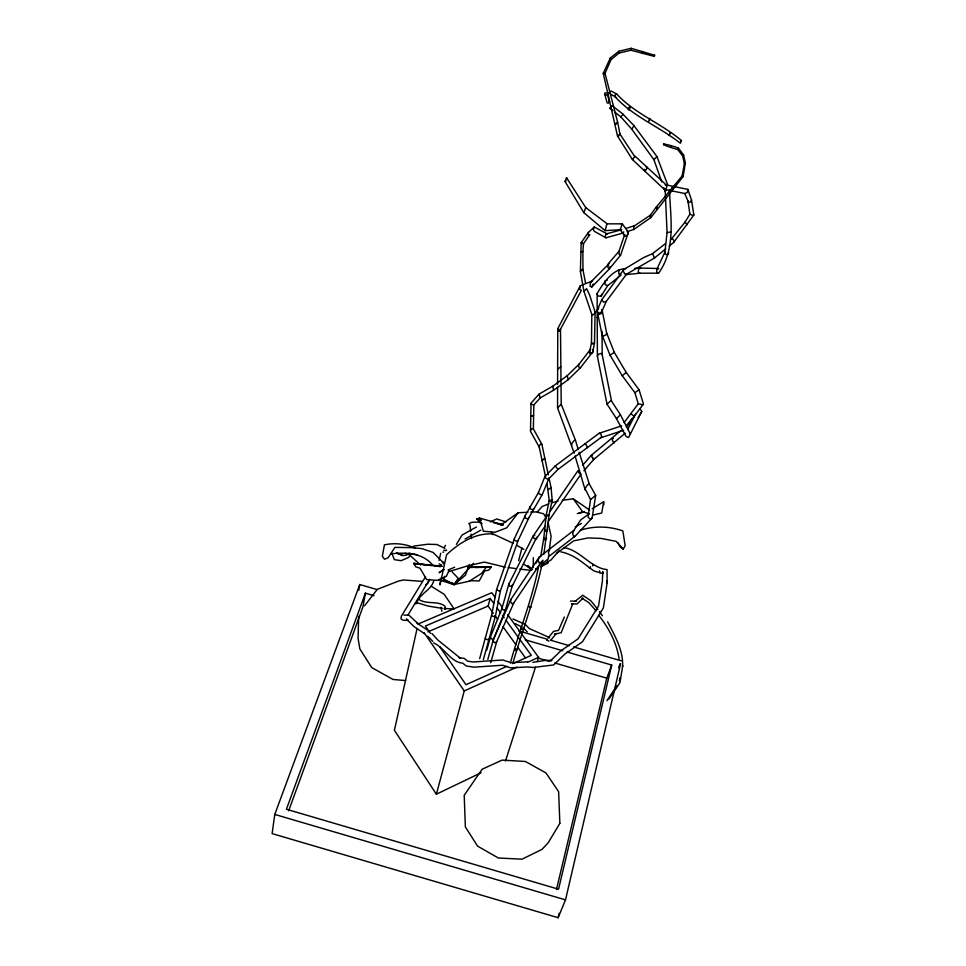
<?xml version="1.0" encoding="UTF-8"?>
<svg xmlns="http://www.w3.org/2000/svg" width="966" height="966" viewBox="0 0 966 966"><rect width="100%" height="100%" fill="white"/><g stroke="black" fill="none" stroke-linecap="round" stroke-linejoin="round"><path stroke-width="1.45" d="M574.251 453.211L557.563 407.93L557.599 387.354M557.599 384.408L557.768 328.669L580.252 285.803L592.593 280.901L590.6 282.205L590.021 286.081L591.651 287.156L609.172 269.091L620.595 255.181L628.383 232.359L622.333 223.834L607.216 223.846L585.758 207.605L566.511 177.72L565.05 181.523L583.826 212.665L605.127 230.645L620.148 229.703L622.333 223.834L621.283 224.148M640.072 408.872L641.774 411.419L628.54 437.55L626.04 436.403L616.501 418.664L607.059 404.223L597.386 356.309L597.133 293.555C603.315 283.135 612.432 268.874 625.92 268.62M650.203 217.29L650.891 217.579L683.071 176.609L685.377 162.94L683.566 154.971L678.398 148.027C659.79 141.495 658.124 144.248 677.77 149.513L682.721 156.118L684.375 163.773L682.153 175.957L656.011 207.388L649.961 215.756L650.504 215.116L650.891 217.579L633.829 229.437L627.115 231.671M583.887 291.201L586.652 288.701L589.634 295.077L595.104 311.873L594.501 342.882L592.653 352.518L590.673 353.713L589.767 351.479L591.482 342.338L591.82 314.433L583.887 291.201L580.397 271.531L581.194 242.611L588.451 232.42L594.271 226.974L607.336 234.001L606.105 233.953L605.235 236.32L605.936 237.829L623.082 233.011L623.77 231.804M533.196 567.694L533.341 557.672M545.512 476.649L539.257 447.173L530.515 431.319L531.034 403.088L539.113 394.08L552.878 386.134L567.223 375.726L579.069 364.158L590.637 349.137L589.248 351.684L590.141 353.918M548.314 474.789L541.866 444.263L533.365 428.844L533.836 404.959L540.127 397.968L553.542 390.264L568.237 379.638L580.481 367.732L592.073 352.747M358.688 616.223L358.06 638.285L359.847 648.923L371.765 667.627L393.077 679.472L405.648 680.559M433.71 642.97C444.577 647.775 450.41 662.012 462.762 663.219L466.252 665.997L474.016 667.168L502.634 665.236L510.483 667.856L527.557 666.963L533.135 667.482L553.687 664.934L564.844 654.115L582.462 641.774L603.388 607.892L607.107 582.836L607.046 569.614C590.141 567.766 580.59 550.137 563.83 547.625M663.787 187.573L665.272 191.763L667.059 232.613L664.922 252.114L656.832 269.309L656.699 272.183L658.558 273.173C676.321 248.745 670.356 217.652 669.486 189.565M442.839 552.166L443.732 552.021M604.788 94.475L606.37 95.163L607.421 94.173L609.437 101.659L608.339 103.205L607.131 102.903L604.788 94.475L604.873 93.062L606.491 92.881M618.977 269.852L618.747 273.764L621.078 275.105L607.711 285.634L600.973 296.333L597.978 295.946L597.133 293.555M588.451 232.42L587.98 234.279L588.801 235.644L589.791 234.617L583.512 243.661L582.86 251.486L582.969 269.864L585.517 282.905M443.72 550.318L444.626 550.342M631.112 49.242L631.196 48.3L654.61 55.279L654.236 56.354L630.967 50.208L619.158 53.009L611.08 59.542L605.018 73.368L617.842 123.044L620.136 135.059L619.894 133.972L617.528 136.073L632.428 159.535L664.27 189.36L684.749 193.514L687.273 192.5L687.84 189.384L665.176 184.735L666.938 185.52L666.371 188.382L664.27 189.36M540.67 556.851L543.846 537.76L546.188 515.083L549.243 500.569L547.046 483.785M543.846 554.267L549.002 515.24L552.178 500.255L551.127 487.951L548.942 477.711M593.704 458.21L593.559 459.647L583.923 470.732M592.653 352.518L592.967 349.547M548.555 556.187L548.193 559.036L541.25 564.349M549.28 550.475L551.103 536.082L548.181 523.161M440.858 578.223L440.001 584.925L446.582 554.738C459.176 542.964 474.994 532.882 492.901 533.908L513.2 543.29M595.104 311.873L594.923 313.31L592.895 314.892L591.82 314.433M642.885 51.427L642.342 53.48L642.583 52.43M580.252 285.803L579.769 289.389L581.387 290.38L559.555 330.952L557.865 330.746L557.768 328.669M377.09 589.574L359.763 584.527L274.767 814.435L272.134 833.61L558.119 917.7L565.508 899.877L620.558 663.763M681.465 140.577L680.378 143.246C659.21 126.558 632.984 116.657 614.811 96.443L615.318 94.511L616.646 93.968C634.855 113.795 661.058 123.201 681.465 140.577L680.668 141.253M619.46 680.74L619.882 677.77M606.612 332.872L606.358 334.61L603.557 336.011L602.096 335.154L597.423 312.066L599.234 314.493L602.072 313.081L602.023 309.76L606.612 332.872L614.267 352.3L626.173 372.417L639.081 389.805L643.453 404.03L626.294 426.875M649.587 119.808L649.804 118.42L648.56 121.752M595.684 495.389L590.552 499.567L588.04 517.221L590.467 519.237L592.11 518.042L595.684 495.389L589.332 484.051L579.093 452.245M557.563 407.93L561.21 404.247L560.509 329.008L559.555 330.952M567.223 375.726L568.237 379.638M592.243 508.623L603.641 501.752L601.709 513.043L593.547 514.914M358.724 590.419L359.763 584.527M539.113 394.08L540.127 397.968M539.185 557.116L510.954 599.331L493.433 639.42L493.083 641.364L495.111 642.776L496.705 641.69L513.791 602.905L541.298 562.055L539.426 563.444L538.11 560.389L539.185 557.116L573.659 530.467L572.717 533.715L573.828 537.06L575.446 535.889L592.11 518.042M601.999 331.217L602.204 354.764L611.563 401.18L620.413 414.716L616.501 418.664M374.035 595.684L365.39 593.16L362.902 606.95L288.677 810.8M654.236 56.354L654.598 54.965M583.826 212.665L585.758 207.605L586.205 208.487M609.486 93.412L609.848 91.504L611.2 91.058L616.646 93.968M552.878 386.134L553.542 390.264M479.667 658.643L491.622 615.076L496.584 589.634L514.262 538.907L525.19 515.675L538.46 492.515L544.969 476.48L555.257 465.926L599.089 433.299L621.597 425.885M483.326 659.693L495.437 616.042L500.448 590.733L518.114 540.465L529.066 517.402L542.349 494.411L548.7 478.895L557.986 469.416L600.514 437.864L601.673 436.704L600.792 433.891L599.089 433.299M445.628 550.596L446.594 550.197L445.652 550.451M510.954 599.331L510.446 601.697L512.197 603.907L513.791 602.905M417.119 628.383L394.406 730.296L436.366 794.209L481.092 772.74M612.408 105.982L622.587 113.771L633.974 125.616L632.368 128.393L631.619 128.985L620.824 116.874L615.197 112.43M439.059 560.437L440.701 553.252M558.119 917.7L559.145 913.305M567.054 652.014L611.707 665.055L558.553 889.215L286.431 809.254L365.39 593.16M556.476 889.493L606.769 678.168L611.707 665.055M510.374 662.918C519.394 630.303 532.363 598.968 538.738 565.617M512.765 663.63C522.642 629.047 536.033 595.624 542.844 560.171L542.023 561.246M634.928 156.854L619.894 133.972M663.847 143.729L663.485 144.876M417.312 600.876L416.805 602.832C419.691 593.486 431.416 590.202 433.734 580.771M518.645 560.715L521.942 547.951M436.366 794.209L464.26 690.932L424.086 632.694M493.324 613.289L488.12 606.044L490.185 598.413L425.39 626.04L430.474 633.37M486.792 650.058L490.438 636.98L502.103 608L508.804 584.14L533.099 536.13L546.273 516.919M487.806 659.392L493.433 639.42M580.397 271.531L582.353 269.212L582.969 269.864M490.716 662.724L496.705 641.69M536.758 537.168L512.077 586.447L509.71 586.169L508.804 584.14M512.077 586.447L512.632 584.575L505.351 610.138L493.614 639.094L491.308 638.924L490.438 636.98M532.834 662.326L545.235 660.418L551.888 660.358L550.318 660.937L560.642 650.999L578.091 638.828L598.558 605.899L602.361 581.278L602.748 571.558L603.207 573.587L594.295 571.087L590.081 568.25L590.552 566.692M592.653 565.919L593.112 564.373M669.136 246.137L673.64 242.478L674.123 240.92L672.698 238.795L671.358 239.037L684.966 222.192L689.893 214.235L687.997 200.964L688.613 202.57L690.775 201.87L691.475 199.841L687.84 189.384M505.496 761.039L535.418 667.301M537.229 661.613L538.593 657.351L507.681 614.666M633.648 226.382L650.504 215.116M620.595 255.181L619.073 254.215L618.965 251.329L624.76 234.327M549.594 549.304L548.41 552.697L549.4 556.042L575.446 535.889M469.259 564.542L465.395 575.229L454.08 584.672L438.673 579.721M628.383 232.359L627.357 235.173L625.123 236.392L620.148 229.703M610.126 266.495L609.172 269.091L607.976 267.485L608.182 263.875L618.965 251.329M594.271 226.974L593.305 229.534L594.211 231.248L605.936 237.829M444.722 576.243L443.322 579.926L454.165 584.515L469.355 581.206L481.551 573.442L486.731 566.788L491.247 567.151L488.711 570.145L484.594 570.991L479.184 580.964L469.44 580.687M605.127 230.645L606.805 224.184M618.566 667.82L620.172 663.63M579.069 364.158L578.465 365.679L579.346 367.889L580.481 367.732M409.862 554.87L408.835 557.358L401.119 560.666L394.406 559.664L391.58 552.806M536.239 563.118L537.253 560.642M665.767 248.866L654.501 257.994L626.463 274.235L606.237 301.477L601.697 311.933L598.823 313.334L596.988 310.81L601.721 299.762L623.831 269.466L643.73 257.511L652.545 253.635L665.477 243.601M597.386 356.309L598.232 354.341L601.214 353.387L602.204 354.764M564.337 616.996L558.577 630.375L553.53 631.353L548.29 637.862L549.618 637.645L529.332 628.564L525.383 624.519L512.934 618.952M630.967 50.208L631.196 48.3L618.844 51.258L610.319 58.008L603.255 73.331L617.528 136.073L618.675 136.363M449.444 569.517L446.401 576.291L437.224 580.349L426.682 579.612L420.041 568.189L415.815 566.849L413.605 563.42L440.496 566.511M626.173 372.417L622.261 375.75L610.041 355.186L602.096 335.154M600.973 296.333L601.975 294.183M639.081 389.805L634.855 392.655L622.261 375.75M614.267 352.3L610.041 355.186M591.651 287.156L593.245 283.956M665.272 191.763L665.96 190.399M530.708 416.358L533.606 415.501L532.556 415.718M627.646 429.532L635.737 413.702M641.774 411.419L638.2 417.638M607.059 404.223L610.741 400.624L611.563 401.18M429.713 579.6L427.793 583.247L425.632 585.046M546.587 538.026L545.633 539.825L543.943 539.656L543.846 537.76M668.774 252.863L667.748 254.734L665.369 254.263L664.922 252.114M623.831 269.466L623.07 270.818L624.688 273.764L626.463 274.235M444.481 547.01L445.435 545.331M547.662 529.501L546.708 531.167L544.993 531.083L544.884 529.356M618.083 542.82L619.894 546.575L623.215 549.062L625.147 545.754L622.865 530.926C609.075 526.072 594.223 525.794 580.252 530.237M596.988 310.81L598.715 307.852M407.749 615.39L429.689 579.298M611.611 106.127L610.572 107.902L609.582 107.987L612.951 110.655M456.423 544.341L462.026 535.092L476.431 526.989M425.547 576.702L401.361 616.223L400.95 618.783L403.064 620.22L408.304 620.438L406.42 619.001L413.931 626.548L424.485 633.66M669.897 133.646L670.513 132.68L669.052 135.445M443.201 578.888L454.165 584.515L458.186 578.284L452.173 571.993M573.357 531.215L580.614 519.998L588.922 513.936M626.644 425.475L632.162 418.52M616.912 685.739L606.95 700.652M673.64 242.478L693.866 214.935L691.475 199.841M608.894 699.07L619.943 682.733L622.72 665.659L622.551 666.504C623.529 650.48 614.738 635.628 607.602 621.766M550.391 510.905L578.066 470.551L578.972 472.929L581.037 474.065L548.507 521.242M545.222 525.987L536.215 539.064L533.944 538.424L533.099 536.13L534.838 535.357M560.835 366.73L557.72 369.217L557.624 368.251M624.133 422.553L638.285 403.703L634.855 392.655M527.955 512.258L518.199 512.741L506.776 527.786L495.051 532.254L483.362 531.215L479.45 517.981L476.781 519.08L482.07 523.729M364.532 605.839L377.308 589.345L398.68 581.001L403.498 579.986L422.335 581.399M451.979 582.619L454.165 584.515L473.473 563.287M551.091 639.903L555.945 633.889L554.544 634.167L561.149 632.73L572.862 603.653L571.534 603.871L577.1 603.931L583.029 598.099L581.955 598.244L588.813 602.615L596.082 610.802M661.807 181.982L653.897 159.631L656.94 156.577L633.974 125.616M603.714 72.788L603.255 73.331L604.064 73.694L604.801 72.8M586.76 447.995L587.4 447.234L586.12 444.722L584.696 443.949M582.703 465.189L591.047 455.529L621.053 430.462M559.423 550.258L551.006 559.966L540.815 566.016M537.337 511.944L542.216 506.474L548.7 503.926M580.638 252.355L582.86 251.486L581.798 252.054M597.073 317.452L597.918 316.51M529.066 517.402L527.605 518.984L525.214 517.921L525.19 515.675M590.6 282.205L609.522 263.259M533.86 508.418L532.508 509.819L530.129 508.659L530.02 506.546M454.165 584.515L458.307 580.445M523.198 629.047L521 629.168L520.783 628.202M592.158 455.674L591.047 455.529L593.559 459.647L625.171 433.227M530.467 430.232L532.242 428.699L533.365 428.844M685.365 163.544L684.375 163.773L685.377 162.94M531.167 606.974L530.491 607.529L528.68 606.225M518.114 540.465L517.015 541.334L514.636 540.368L514.262 538.907M489.05 639.081L488.096 639.806L485.801 639.142L485.33 638.019M443.527 569.409L439.047 572.741L444.179 569.59M633.285 158.907L632.428 159.535L635.085 156.202L666.938 185.52M556.513 553.494L573.647 540.851L588.161 537.929L600.876 538.388L616.151 541.358L623.215 549.062M500.521 525.214L518.199 512.741M583.512 243.661L581.484 243.432L581.194 242.611L582.438 242.756M495.437 616.042L494.495 616.67L492.129 616.067L491.622 615.076M542.349 494.411L541.503 494.954L539.1 493.783L538.46 492.515M535.707 569.046L538.255 567.525M575.253 527.025L581.435 523.403M548.7 478.895L547.879 479.353L545.573 477.868L544.969 476.48M594.501 342.882L592.508 344.005L591.482 342.338M465.057 539.016L480.875 530.117M500.448 590.733L499.507 591.216L496.584 589.634M535.647 569.312L538.134 568.068M540.622 566.825L548.096 563.106L547.215 560.232M693.866 214.935L692.888 215.394L689.893 214.235M565.05 181.523L566.124 181.016M490.354 521.845L496.753 518.923L505.942 521.954M589.332 484.051L587.557 484.86L585.022 488.591L590.552 499.567M506.812 666.359L466.01 684.713L439.784 646.822M513.61 663.292L531.288 655.334L505.93 620.208M464.26 690.932L516.967 667.12M527.786 662.241L538.593 657.351M607.421 279.947L604.933 281.034L605.114 284.547L607.711 285.634M561.21 404.247L575.41 440.085L573.889 440.75L571.691 443.829L571.86 445.072M448.091 570.037L454.636 567.211M427.769 631.909L488.12 606.044M418.097 624.024L491.779 592.713L495.317 597.592M656.832 269.309L658.764 268.524L640.784 268.065L638.671 268.946L638.212 272.122L640.035 273.209L658.558 273.173M549.932 488.434L551.127 487.951L548.265 489.496M551.296 502.912L558.046 501.1M448.61 571.703L467.906 565.786L484.401 562.079L505.29 567.187M600.514 437.864L623.662 430.244M617.636 122.139L615.185 123.889L616.332 124.131M625.835 228.471L633.793 225.935L633.829 229.437L633.672 228.544M578.719 513.2L584.333 511.437M606.237 301.477L603.629 302.201L601.721 299.762M606.105 233.953L621.754 229.703M620.824 116.874L622.792 114.713L622.587 113.771M577.306 513.634L584.273 512.004M533.836 404.959L530.95 404.054M667.059 232.613L671.273 231.864M414.837 603.738L418.423 603.122L427.781 605.996L442.199 608.411L441.015 607.276L441.86 611.297M570.508 601.081L576.279 601.166L574.999 601.395L582.715 595.237L590.709 600.635L597.906 609.425M562.212 500.303L573.285 498.818L589.707 510.157M413.472 546.152L427.866 544.22L436.97 544.51L444.928 548.447M396.446 553.083L402.798 555.51L406.819 555.076M625.449 274.67L640.035 273.209M544.884 458.693L543.798 458.802L542.155 460.951M527.569 661.831L511.026 662.712L502.863 659.983L473.147 661.988L467.701 661.191L464.187 658.377L459.212 657.677L460.42 658.257L437.767 639.963L431.935 633.503M390.759 553.856C405.575 552.238 422.794 552.685 432.925 565.376M467.568 567.61L486.731 566.788M634.831 268.294L640.784 268.065M530.732 512.125L536.227 511.92L543.653 513.791L546.237 518.126M474.982 567.525L491.247 567.151L469.597 567.187M613.362 438.467L612.094 438.443L612.71 441.136L614.34 442.814M403.885 615.088L409.016 615.27L418.121 623.734M642.897 404.875L638.285 403.703M505.351 610.138L502.996 609.957L502.103 608M530.841 570.375L519.793 569.059M442.488 566.209L413.605 563.42L431.476 565.521M434.446 565.859L440.411 566.559M453.742 609.003L444.082 608.447L445.072 609.377L445.048 606.189C437.719 600.357 426.658 604.873 418.773 599.331M508.188 567.561L515.421 568.491M541.866 444.263L540.719 444.094L539.113 445.894L539.257 447.173M557.986 469.416L555.257 465.926M646.133 167.13L647.208 167.299L646.254 169.642L644.588 170.91L644.515 169.364M408.872 553.132L417.457 554.822M560.968 551.948C572.114 553.916 581.399 561.439 590.081 568.25M481.008 520.01L476.781 519.08L481.165 520.058M493.711 522.775L502.175 524.635M497.249 523.632L503.093 524.936M589.453 513.731L582.631 511.775L573.285 498.818M479.45 517.981L503.165 524.852M550.922 499.881L552.178 500.255L551.26 501.161L549.449 501.354L549.243 500.569M518.67 630.895L547.565 639.323M550.451 640.168L569.228 645.65M573.562 646.918L621.235 660.829M525.287 639.83L562.731 650.758M537.507 657.931L549.05 661.312M554.822 662.99L606.769 678.168M274.767 814.435L565.508 899.877M684.966 222.192L687.369 224.643M405.249 553.24L409.077 554.484L420.56 565.013M415.368 548.181C405.623 543.882 394.84 542.554 384.42 544.872L382.343 556.271L384.54 559.229L388.139 557.744L394.901 547.396L411.275 547.601L421.985 548.64L433.13 552.431L444.094 563.54M481.201 523.125L478.508 522.111L472.217 522.22L468.884 523.548L469.995 525.347L470.696 531.191M546.635 640.168L548.942 641.086M439.047 563.878L441.341 564.832M397.316 553.083L402.798 555.51M547.807 514.649L549.002 515.24L548.12 516.037L546.382 515.941L546.188 515.083M515.421 623.734L521.833 626.994M628.951 110.003L628.142 109.581L628.745 107.637L629.929 106.852L630.061 108.325M652.545 253.635L654.501 257.994M431.114 586.157L444.131 594.259L454.044 608.822M610.621 94.149L615.825 97.083L614.811 96.443M516.774 545.319L523.91 549.4M619.158 53.009L618.844 51.258L619.218 52.079M416.805 622.985L427.117 629.917M523.487 563.987L531.952 569.735M610.319 58.008L611.08 59.542L609.884 58.552M634.227 416.479L630.895 413.653M527.822 565.46L532.097 569.529M523.125 627.646L527.267 631.885M427.757 636.171L432.768 641.364M631.619 128.985L653.897 159.631M497.961 601.25L502.38 607.348M490.185 598.413L493.686 603.255M497.176 608.097L500.678 612.951M502.429 615.366L504.18 617.793M495.063 615.704L497.671 619.327M502.888 626.572L515.916 644.684M517.655 647.099L525.48 657.967M599.403 611.526L602.386 615.728M491.404 532.145L492.914 534.693M598.715 615.306C608.737 627.888 616.755 642.813 619.097 658.981M566.511 177.72L567.018 178.674M620.413 414.716L630.363 434.036M684.749 193.514L688.613 202.57M608.906 100.404L609.437 101.659M656.94 156.577L667.917 185.448M575.41 440.085L578.272 449.54M585.227 490.088L575.048 455.916M599.512 570.809L599.995 572.838M606.636 580.699L607.107 582.836M628.878 423.482L629.458 426.248M442.983 561.789L443.297 563.782M471.034 534.113L471.553 538.497M603.641 501.752L603.81 504.759M601.649 309.675L601.697 311.933M657.097 207.919L657.037 209.103L656.457 206.869L657.097 207.919M683.566 154.971L682.721 156.118L683.566 154.971M670.718 147.218L671.201 145.781L670.718 147.218M678.398 148.027L677.77 149.513L678.398 148.027M559.857 823.334L548.193 842.775L541.95 849.416L522.038 859.185L498.371 858.001L477.554 846.119L465.37 826.932L464.199 795.284L482.119 769.25L502.115 760.109L525.407 761.474L546.007 772.969L558.626 791.673L559.857 823.334M682.491 175.595L683.071 176.609L682.491 175.595M516.991 649.575L516.267 650.335L514.781 649.889L514.588 648.85L516.991 649.575M672.131 187.923L672.553 189.445L672.131 187.923M608.846 93.231L608.242 93.69L610.017 92.639L608.846 93.231"/></g></svg>
